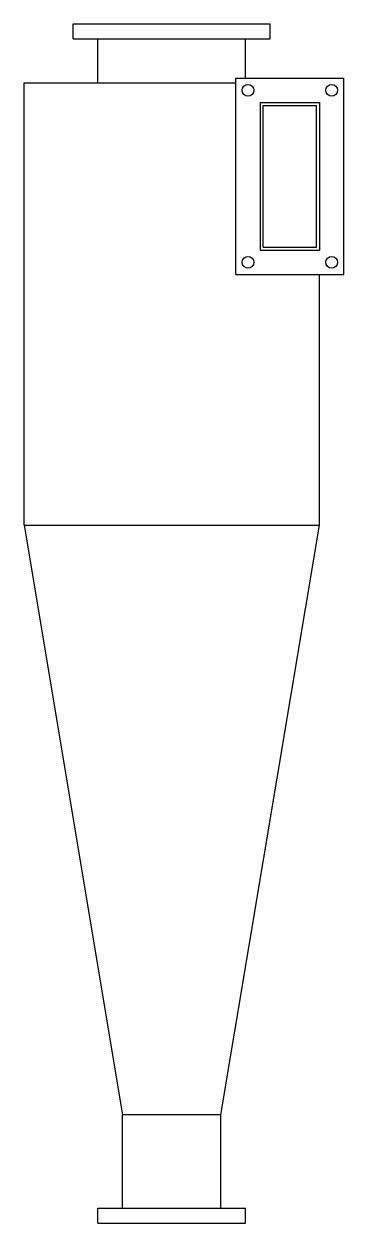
# Model space of a CAD drawing. Header units: millimetres. Extents: x -162 to 162, y -610 to 610.
import ezdxf

# ---------------------------------------------------------------- set-up
doc = ezdxf.new("R2010")
doc.units = ezdxf.units.MM
doc.layers.add('View_cyclone_front_dxf', color=7, linetype='CONTINUOUS')

msp = doc.modelspace()

# ---------------------------------------------------------------- linework, layer by layer
at = {"layer": 'View_cyclone_front_dxf'}
for p, q in [((-112.5, 595), (-112.5, 610)), ((87.5, 595), (87.5, 610)), ((-87.5, 550), (-87.5, 595)), ((62.5, 555), (62.5, 595)), ((-162.5, 100), (-162.5, 550)), ((52.5, 355), (52.5, 555)), ((52.5, 555), (162.5, 555)), ((162.5, 355), (162.5, 555)), ((77.5, 530), (137.5, 530)), ((77.5, 530), (77.5, 380)), ((80.5, 527), (134.5, 527)), ((80.5, 383), (80.5, 527)), ((134.5, 383), (134.5, 527)), ((134.5, 383), (134.5, 527)), ((137.5, 530), (137.5, 380)), ((77.5, 380), (137.5, 380)), ((80.5, 383), (134.5, 383)), ((52.5, 355), (162.5, 355)), ((137.5, 100), (137.5, 355)), ((-162.5, 100), (-62.5, -500)), ((37.5, -500), (137.5, 100)), ((-62.5, -595), (-62.5, -500)), ((37.5, -595), (37.5, -500)), ((-87.5, -610), (-87.5, -595)), ((62.5, -610), (62.5, -595))]:
    msp.add_line(p, q, dxfattribs=at)
for centre in [(65, 542.5), (150, 542.5), (65, 367.5), (150, 367.5)]:
    msp.add_circle(centre, 6, dxfattribs=at)
for points in [[(-112.5, 610), (-110, 610), (-102.6, 610), (-90.7, 610), (-74.8, 610), (-55.9, 610), (-34.8, 610), (-12.5, 610), (9.8, 610), (30.9, 610), (49.8, 610), (65.7, 610), (77.6, 610), (85, 610), (87.5, 610)], [(-112.5, 595), (-110, 595), (-102.6, 595), (-90.7, 595), (-74.8, 595), (-55.9, 595), (-34.8, 595), (-12.5, 595), (9.8, 595), (30.9, 595), (49.8, 595), (65.7, 595), (77.6, 595), (85, 595), (87.5, 595)], [(-162.5, 550), (-160.9, 550), (-156.3, 550), (-148.7, 550), (-138.2, 550), (-125.2, 550), (-109.8, 550), (-92.3, 550), (-73.3, 550), (-52.9, 550), (-31.7, 550), (-10.2, 550), (11.4, 550), (32.4, 550), (52.5, 550)], [(-162.5, 100), (-158.7, 100), (-147.6, 100), (-129.8, 100), (-106, 100), (-77.6, 100), (-45.9, 100), (-12.5, 100), (20.9, 100), (52.6, 100), (81, 100), (104.8, 100), (122.6, 100), (133.7, 100), (137.5, 100)], [(37.5, -500), (36.2, -500), (32.5, -500), (26.6, -500), (18.7, -500), (9.2, -500), (-1.4, -500), (-12.5, -500), (-23.6, -500), (-34.2, -500), (-43.7, -500), (-51.6, -500), (-57.5, -500), (-61.2, -500), (-62.5, -500)], [(-87.5, -595), (-85.6, -595), (-80.1, -595), (-71.1, -595), (-59.3, -595), (-45, -595), (-29.2, -595), (-12.5, -595), (4.2, -595), (20, -595), (34.3, -595), (46.1, -595), (55.1, -595), (60.6, -595), (62.5, -595)], [(-87.5, -610), (-85.6, -610), (-80.1, -610), (-71.1, -610), (-59.3, -610), (-45, -610), (-29.2, -610), (-12.5, -610), (4.2, -610), (20, -610), (34.3, -610), (46.1, -610), (55.1, -610), (60.6, -610), (62.5, -610)]]:
    msp.add_open_spline(points, degree=1, dxfattribs=at)
for points in [[(80.5, 527), (86.3, 527), (91.8, 527), (97.1, 527), (102.1, 527), (106.8, 527), (111.2, 527), (115.3, 527), (119.1, 527), (122.5, 527), (125.6, 527), (128.4, 527), (130.8, 527), (132.8, 527), (134.5, 527)], [(80.5, 383), (86.3, 383), (91.8, 383), (97.1, 383), (102.1, 383), (106.8, 383), (111.2, 383), (115.3, 383), (119.1, 383), (122.5, 383), (125.6, 383), (128.4, 383), (130.8, 383), (132.8, 383), (134.5, 383)]]:
    msp.add_open_spline(points, degree=1, knots=[5.3811317, 5.3811317, 5.4312545, 5.4813772, 5.5315, 5.5816228, 5.6317455, 5.6818683, 5.7319911, 5.7821138, 5.8322366, 5.8823594, 5.9324822, 5.9826049, 6.0327277, 6.0828505, 6.0828505], dxfattribs=at)

doc.saveas('drawing.dxf')
